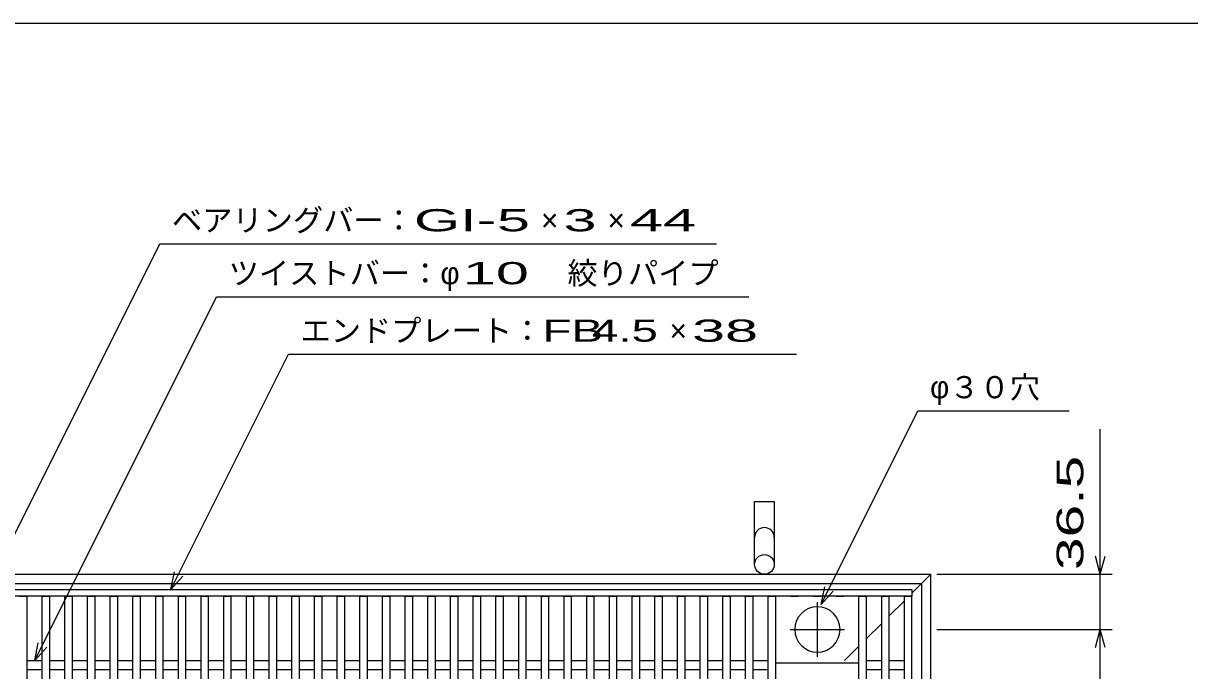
# Model space of a CAD drawing. Units: millimetres, scale not verified. Extents: x -1456 to 1385, y -1026 to 843.
# Drawn here: x -920 to -149, y 415 to 843 of the extents above; entities that cross this region are included whole.
import ezdxf
from ezdxf.enums import TextEntityAlignment as Align

# ---------------------------------------------------------------- set-up
doc = ezdxf.new("R2010")
doc.units = ezdxf.units.MM
doc.header["$LTSCALE"] = 8
doc.linetypes.add('CHAIN', pattern=[18.5, 12, -1.5, 3.5, -1.5])
doc.linetypes.add('DASHED', pattern=[7.5, 6, -1.5])
for name, color, linetype, lineweight in [('0_2', 150, 'Continuous', 25), ('16', 3, 'Continuous', 25), ('19', 6, 'Continuous', 25), ('22', 4, 'Continuous', 25)]:
    doc.layers.add(name, color=color, linetype=linetype, lineweight=lineweight)
doc.styles.add('ベクトル', font='')
doc.styles.get('ベクトル').set_extended_font_data('ベクトル')

msp = doc.modelspace()

# ---------------------------------------------------------------- linework, layer by layer
at = {"layer": '0_2'}
msp.add_line((-1383.2, 842.8), (1384.8, 842.8), dxfattribs=at)
at = {"layer": '16'}
for p, q in [((-1028, 468.5), (-333, 468.5)), ((-333, 464), (-1028, 464)), ((-923, 464), (-918, 464)), ((-918, -227), (-918, 464)), ((-908, -227), (-908, 464)), ((-908, 464), (-903, 464)), ((-903, -227), (-903, 464)), ((-893, -227), (-893, 464)), ((-893, 464), (-888, 464)), ((-888, -227), (-888, 464)), ((-878, -227), (-878, 464)), ((-878, 464), (-873, 464)), ((-873, -227), (-873, 464)), ((-863, -227), (-863, 464)), ((-863, 464), (-858, 464)), ((-858, -227), (-858, 464)), ((-848, -227), (-848, 464)), ((-848, 464), (-843, 464)), ((-843, -227), (-843, 464)), ((-833, -227), (-833, 464)), ((-833, 464), (-828, 464)), ((-828, -227), (-828, 464)), ((-818, -227), (-818, 464)), ((-818, 464), (-813, 464)), ((-813, -227), (-813, 464)), ((-803, -227), (-803, 464)), ((-803, 464), (-798, 464)), ((-798, -227), (-798, 464)), ((-788, -227), (-788, 464)), ((-788, 464), (-783, 464)), ((-783, -227), (-783, 464)), ((-773, -227), (-773, 464)), ((-773, 464), (-768, 464)), ((-768, -227), (-768, 464)), ((-758, -227), (-758, 464)), ((-758, 464), (-753, 464)), ((-753, -227), (-753, 464)), ((-743, -227), (-743, 464)), ((-743, 464), (-738, 464)), ((-738, -227), (-738, 464)), ((-728, -227), (-728, 464)), ((-728, 464), (-723, 464)), ((-723, -227), (-723, 464)), ((-713, -227), (-713, 464)), ((-713, 464), (-708, 464)), ((-708, -227), (-708, 464)), ((-698, -227), (-698, 464)), ((-698, 464), (-693, 464)), ((-693, -227), (-693, 464)), ((-683, -227), (-683, 464)), ((-683, 464), (-678, 464)), ((-678, -227), (-678, 464)), ((-668, -227), (-668, 464)), ((-668, 464), (-663, 464)), ((-663, -227), (-663, 464)), ((-653, -227), (-653, 464)), ((-653, 464), (-648, 464)), ((-648, -227), (-648, 464)), ((-638, -227), (-638, 464)), ((-638, 464), (-633, 464)), ((-633, -227), (-633, 464)), ((-623, -227), (-623, 464)), ((-623, 464), (-618, 464)), ((-618, -227), (-618, 464)), ((-608, -227), (-608, 464)), ((-608, 464), (-603, 464)), ((-603, -227), (-603, 464)), ((-593, -227), (-593, 464)), ((-593, 464), (-588, 464)), ((-588, -227), (-588, 464)), ((-578, -227), (-578, 464)), ((-578, 464), (-573, 464)), ((-573, -227), (-573, 464)), ((-563, -227), (-563, 464)), ((-563, 464), (-558, 464)), ((-558, -227), (-558, 464)), ((-548, -227), (-548, 464)), ((-548, 464), (-543, 464)), ((-543, -227), (-543, 464)), ((-533, -227), (-533, 464)), ((-533, 464), (-528, 464)), ((-528, -227), (-528, 464)), ((-518, -227), (-518, 464)), ((-518, 464), (-513, 464)), ((-513, -227), (-513, 464)), ((-503, -227), (-503, 464)), ((-503, 464), (-498, 464)), ((-498, -227), (-498, 464)), ((-488, -227), (-488, 464)), ((-488, 464), (-483, 464)), ((-483, -227), (-483, 464)), ((-473, -227), (-473, 464)), ((-473, 464), (-468, 464)), ((-468, -227), (-468, 464)), ((-458, -227), (-458, 464)), ((-458, 464), (-453, 464)), ((-453, -227), (-453, 464)), ((-443, -227), (-443, 464)), ((-443, 464), (-438, 464)), ((-438, -227), (-438, 464)), ((-428, -227), (-428, 464)), ((-428, 464), (-423, 464)), ((-423, -227), (-423, 464)), ((-413, 464), (-408, 464)), ((-398, 464), (-393, 464)), ((-383, 464), (-378, 464)), ((-368, -227), (-368, 464)), ((-368, 464), (-363, 464)), ((-363, -227), (-363, 464)), ((-353, -227), (-353, 464)), ((-353, 464), (-348, 464)), ((-348, -227), (-348, 464)), ((-338, -227), (-338, 464)), ((-338, 464), (-333, 464)), ((-333, 468.5), (-333, 464)), ((-333, -227), (-333, 464)), ((-918, 421.5), (-908, 421.5)), ((-903, 421.5), (-893, 421.5)), ((-888, 421.5), (-878, 421.5)), ((-873, 421.5), (-863, 421.5)), ((-858, 421.5), (-848, 421.5)), ((-843, 421.5), (-833, 421.5)), ((-828, 421.5), (-818, 421.5)), ((-813, 421.5), (-803, 421.5)), ((-798, 421.5), (-788, 421.5)), ((-783, 421.5), (-773, 421.5)), ((-768, 421.5), (-758, 421.5)), ((-753, 421.5), (-743, 421.5)), ((-738, 421.5), (-728, 421.5)), ((-723, 421.5), (-713, 421.5)), ((-708, 421.5), (-698, 421.5)), ((-693, 421.5), (-683, 421.5)), ((-678, 421.5), (-668, 421.5)), ((-663, 421.5), (-653, 421.5)), ((-648, 421.5), (-638, 421.5)), ((-633, 421.5), (-623, 421.5)), ((-618, 421.5), (-608, 421.5)), ((-603, 421.5), (-593, 421.5)), ((-588, 421.5), (-578, 421.5)), ((-573, 421.5), (-563, 421.5)), ((-558, 421.5), (-548, 421.5)), ((-543, 421.5), (-533, 421.5)), ((-528, 421.5), (-518, 421.5)), ((-513, 421.5), (-503, 421.5)), ((-498, 421.5), (-488, 421.5)), ((-483, 421.5), (-473, 421.5)), ((-468, 421.5), (-458, 421.5)), ((-453, 421.5), (-443, 421.5)), ((-438, 421.5), (-428, 421.5)), ((-423, 420), (-368, 420)), ((-363, 421.5), (-353, 421.5)), ((-348, 421.5), (-338, 421.5)), ((-918, 415.5), (-908, 415.5)), ((-903, 415.5), (-893, 415.5)), ((-888, 415.5), (-878, 415.5)), ((-873, 415.5), (-863, 415.5)), ((-858, 415.5), (-848, 415.5)), ((-843, 415.5), (-833, 415.5)), ((-828, 415.5), (-818, 415.5)), ((-813, 415.5), (-803, 415.5)), ((-798, 415.5), (-788, 415.5)), ((-783, 415.5), (-773, 415.5)), ((-768, 415.5), (-758, 415.5)), ((-753, 415.5), (-743, 415.5)), ((-738, 415.5), (-728, 415.5)), ((-723, 415.5), (-713, 415.5)), ((-708, 415.5), (-698, 415.5)), ((-693, 415.5), (-683, 415.5)), ((-678, 415.5), (-668, 415.5)), ((-663, 415.5), (-653, 415.5)), ((-648, 415.5), (-638, 415.5)), ((-633, 415.5), (-623, 415.5)), ((-618, 415.5), (-608, 415.5)), ((-603, 415.5), (-593, 415.5)), ((-588, 415.5), (-578, 415.5)), ((-573, 415.5), (-563, 415.5)), ((-558, 415.5), (-548, 415.5)), ((-543, 415.5), (-533, 415.5)), ((-528, 415.5), (-518, 415.5)), ((-513, 415.5), (-503, 415.5)), ((-498, 415.5), (-488, 415.5)), ((-483, 415.5), (-473, 415.5)), ((-468, 415.5), (-458, 415.5)), ((-453, 415.5), (-443, 415.5)), ((-438, 415.5), (-428, 415.5)), ((-363, 415.5), (-353, 415.5)), ((-348, 415.5), (-338, 415.5))]:
    msp.add_line(p, q, dxfattribs=at)
at = {"layer": '16', "linetype": 'CHAIN'}
for p, q in [((-395.5, 424), (-395.5, 460)), ((-413.5, 442), (-377.5, 442))]:
    msp.add_line(p, q, dxfattribs=at)
at = {"layer": '16'}
for start, end in [(90, 270), (270, 90)]:
    msp.add_arc((-395.5, 442), 15, start, end, dxfattribs=at)
at = {"layer": '19'}
for p, q in [((-437, 485), (-437, 526.62)), ((-437, 526.62), (-424, 526.62)), ((-424, 526.62), (-424, 485)), ((-1040.5, 478.5), (-320.5, 478.5)), ((-320.5, -241.5), (-320.5, 478.5)), ((-1034.5, 472.5), (-326.5, 472.5)), ((-326.5, -235.5), (-326.5, 472.5))]:
    msp.add_line(p, q, dxfattribs=at)
at = {"layer": '19', "linetype": 'DASHED'}
for p, q in [((-333, 466), (-320.5, 478.5)), ((-348, 451), (-338, 461)), ((-363, 436), (-353, 446)), ((-377.5, 421.5), (-368, 431))]:
    msp.add_line(p, q, dxfattribs=at)
at = {"layer": '19'}
msp.add_circle((-430.5, 485), 6.5, dxfattribs=at)
msp.add_arc((-430.5, 502.84), 6.5, 0, 180, dxfattribs=at)
at = {"layer": '22'}
for p, q in [((-993, 371.5), (-830.25, 697)), ((-830.25, 697), (-462.25, 697)), ((-913, 421.5), (-792.75, 662)), ((-792.75, 662), (-440.75, 662)), ((-823, 468.5), (-745.25, 624)), ((-745.25, 624), (-409.25, 624)), ((-393, 458.6), (-329, 586.6)), ((-329, 586.6), (-229, 586.6)), ((-208.5, 478.5), (-208.5, 574.5)), ((-208.5, 478.5), (-211.7, 490.5)), ((-208.5, 478.5), (-205.3, 490.5)), ((-823, 468.5), (-820.6, 480.18)), ((-316.5, 478.5), (-200.5, 478.5)), ((-208.5, 442), (-208.5, 478.5)), ((-823, 468.5), (-815, 477.3)), ((-393, 458.6), (-390.6, 470.28)), ((-393, 458.6), (-385, 467.4)), ((-316.5, 442), (-200.5, 442)), ((-211.7, 430), (-208.5, 442)), ((-205.3, 430), (-208.5, 442)), ((-208.5, -205), (-208.5, 442)), ((-913, 421.5), (-910.6, 433.18)), ((-913, 421.5), (-905, 430.3))]:
    msp.add_line(p, q, dxfattribs=at)

# ---------------------------------------------------------------- texts
at = {"layer": '22', "color": 2, "style": 'ベクトル'}
for s, p in [('ベアリングバー：', (-822.25, 712.6)), ('×', (-578.25, 712.6)), ('×', (-534.25, 712.6)), ('ツイストバー：', (-784.75, 677.6)), ('絞りパイプ', (-560.75, 677.6)), ('φ', (-644.75, 677.6)), ('エンドプレート：', (-737.25, 639.6)), ('×', (-493.25, 639.6)), ('φ３０穴', (-321, 602.2))]:
    msp.add_text(s, height=14.66, dxfattribs=at).set_placement(p, align=Align.MIDDLE_LEFT)
for s, width, p in [('GI-', 2, (-662.25, 712.6)), (' 5 ', 2, (-618.25, 712.6)), (' 3 ', 2, (-574.25, 712.6)), (' 44 ', 2, (-530.25, 712.6)), (' 10 ', 2, (-640.75, 677.6)), ('FB', 1.6, (-577.25, 639.6)), (' 4.5 ', 1.6, (-553.25, 639.6)), (' 38 ', 2, (-489.25, 639.6))]:
    msp.add_text(s, height=14.66, dxfattribs=dict(at, width=width)).set_placement(p, align=Align.MIDDLE_LEFT)
at = {"layer": '22', "color": 2, "style": 'ベクトル', "width": 1.65}
msp.add_text(' 36.5 ', height=17.6, rotation=90, dxfattribs=at).set_placement((-228.5, 470.5), align=Align.MIDDLE_LEFT)

doc.saveas('drawing.dxf')
